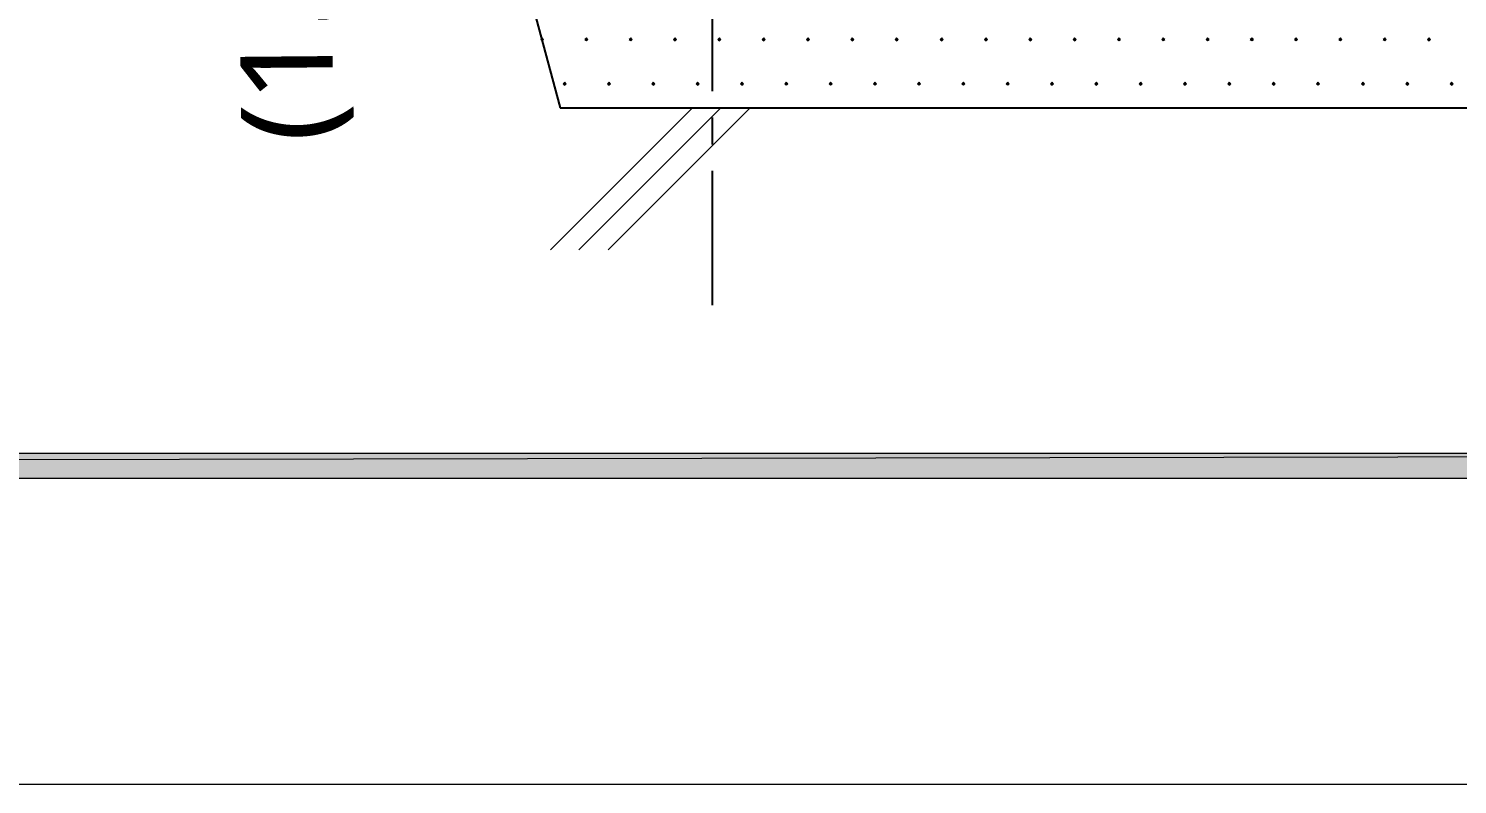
# Model space of a CAD drawing. Header units: millimetres. Extents: x 0 to 420, y 0 to 297.
# Drawn here: x 296.7 to 336.97, y 156.99 to 178.3 of the extents above; entities that cross this region are included whole.
import ezdxf
from ezdxf.enums import TextEntityAlignment as Align

# ---------------------------------------------------------------- set-up
doc = ezdxf.new("R2010")
doc.units = ezdxf.units.MM
doc.styles.add('kst32b', font='NotoSansJP-Variable.ttf')

msp = doc.modelspace()

# ---------------------------------------------------------------- hatches: boundary and pattern name
for points in [[(311.171, 178.033), (311.15, 178.012), (311.129, 177.99), (311.15, 177.969), (311.171, 177.948), (311.192, 177.969), (311.213, 177.99), (311.192, 178.012), (311.171, 178.033)], [(312.42, 178.033), (312.399, 178.012), (312.378, 177.99), (312.399, 177.969), (312.42, 177.948), (312.441, 177.969), (312.462, 177.99), (312.441, 178.012), (312.42, 178.033)], [(313.669, 178.033), (313.648, 178.012), (313.627, 177.99), (313.648, 177.969), (313.669, 177.948), (313.69, 177.969), (313.711, 177.99), (313.69, 178.012), (313.669, 178.033)], [(314.918, 178.033), (314.896, 178.012), (314.875, 177.99), (314.896, 177.969), (314.918, 177.948), (314.939, 177.969), (314.96, 177.99), (314.939, 178.012), (314.918, 178.033)], [(316.166, 178.033), (316.145, 178.012), (316.124, 177.99), (316.145, 177.969), (316.166, 177.948), (316.188, 177.969), (316.209, 177.99), (316.188, 178.012), (316.166, 178.033)], [(317.415, 178.033), (317.394, 178.012), (317.373, 177.99), (317.394, 177.969), (317.415, 177.948), (317.437, 177.969), (317.458, 177.99), (317.437, 178.012), (317.415, 178.033)], [(318.664, 178.033), (318.643, 178.012), (318.622, 177.99), (318.643, 177.969), (318.664, 177.948), (318.685, 177.969), (318.707, 177.99), (318.685, 178.012), (318.664, 178.033)], [(319.913, 178.033), (319.892, 178.012), (319.871, 177.99), (319.892, 177.969), (319.913, 177.948), (319.934, 177.969), (319.955, 177.99), (319.934, 178.012), (319.913, 178.033)], [(321.162, 178.033), (321.141, 178.012), (321.12, 177.99), (321.141, 177.969), (321.162, 177.948), (321.183, 177.969), (321.204, 177.99), (321.183, 178.012), (321.162, 178.033)], [(322.432, 178.033), (322.411, 178.012), (322.389, 177.99), (322.411, 177.969), (322.432, 177.948), (322.453, 177.969), (322.474, 177.99), (322.453, 178.012), (322.432, 178.033)], [(323.681, 178.033), (323.659, 178.012), (323.638, 177.99), (323.659, 177.969), (323.681, 177.948), (323.702, 177.969), (323.723, 177.99), (323.702, 178.012), (323.681, 178.033)], [(324.929, 178.033), (324.908, 178.012), (324.887, 177.99), (324.908, 177.969), (324.929, 177.948), (324.951, 177.969), (324.972, 177.99), (324.951, 178.012), (324.929, 178.033)], [(326.178, 178.033), (326.157, 178.012), (326.136, 177.99), (326.157, 177.969), (326.178, 177.948), (326.2, 177.969), (326.221, 177.99), (326.2, 178.012), (326.178, 178.033)], [(327.427, 178.033), (327.406, 178.012), (327.385, 177.99), (327.406, 177.969), (327.427, 177.948), (327.448, 177.969), (327.47, 177.99), (327.448, 178.012), (327.427, 178.033)], [(328.676, 178.033), (328.655, 178.012), (328.634, 177.99), (328.655, 177.969), (328.676, 177.948), (328.697, 177.969), (328.718, 177.99), (328.697, 178.012), (328.676, 178.033)], [(329.925, 178.033), (329.904, 178.012), (329.882, 177.99), (329.904, 177.969), (329.925, 177.948), (329.946, 177.969), (329.967, 177.99), (329.946, 178.012), (329.925, 178.033)], [(331.174, 178.033), (331.153, 178.012), (331.131, 177.99), (331.153, 177.969), (331.174, 177.948), (331.195, 177.969), (331.216, 177.99), (331.195, 178.012), (331.174, 178.033)], [(332.422, 178.033), (332.401, 178.012), (332.38, 177.99), (332.401, 177.969), (332.422, 177.948), (332.444, 177.969), (332.465, 177.99), (332.444, 178.012), (332.422, 178.033)], [(333.671, 178.033), (333.65, 178.012), (333.629, 177.99), (333.65, 177.969), (333.671, 177.948), (333.693, 177.969), (333.714, 177.99), (333.693, 178.012), (333.671, 178.033)], [(334.92, 178.033), (334.899, 178.012), (334.878, 177.99), (334.899, 177.969), (334.92, 177.948), (334.941, 177.969), (334.962, 177.99), (334.941, 178.012), (334.92, 178.033)], [(336.169, 178.033), (336.148, 178.012), (336.127, 177.99), (336.148, 177.969), (336.169, 177.948), (336.19, 177.969), (336.211, 177.99), (336.19, 178.012), (336.169, 178.033)], [(311.806, 176.784), (311.785, 176.763), (311.764, 176.742), (311.785, 176.721), (311.806, 176.699), (311.827, 176.721), (311.848, 176.742), (311.827, 176.763), (311.806, 176.784)], [(313.055, 176.784), (313.034, 176.763), (313.013, 176.742), (313.034, 176.721), (313.055, 176.699), (313.076, 176.721), (313.097, 176.742), (313.076, 176.763), (313.055, 176.784)], [(314.304, 176.784), (314.283, 176.763), (314.262, 176.742), (314.283, 176.721), (314.304, 176.699), (314.325, 176.721), (314.346, 176.742), (314.325, 176.763), (314.304, 176.784)], [(315.553, 176.784), (315.532, 176.763), (315.51, 176.742), (315.532, 176.721), (315.553, 176.699), (315.574, 176.721), (315.595, 176.742), (315.574, 176.763), (315.553, 176.784)], [(316.802, 176.784), (316.78, 176.763), (316.759, 176.742), (316.78, 176.721), (316.802, 176.699), (316.823, 176.721), (316.844, 176.742), (316.823, 176.763), (316.802, 176.784)], [(318.05, 176.784), (318.029, 176.763), (318.008, 176.742), (318.029, 176.721), (318.05, 176.699), (318.071, 176.721), (318.093, 176.742), (318.071, 176.763), (318.05, 176.784)], [(319.299, 176.784), (319.278, 176.763), (319.257, 176.742), (319.278, 176.721), (319.299, 176.699), (319.32, 176.721), (319.341, 176.742), (319.32, 176.763), (319.299, 176.784)], [(320.548, 176.784), (320.527, 176.763), (320.506, 176.742), (320.527, 176.721), (320.548, 176.699), (320.569, 176.721), (320.59, 176.742), (320.569, 176.763), (320.548, 176.784)], [(321.797, 176.784), (321.776, 176.763), (321.754, 176.742), (321.776, 176.721), (321.797, 176.699), (321.818, 176.721), (321.839, 176.742), (321.818, 176.763), (321.797, 176.784)], [(323.046, 176.784), (323.025, 176.763), (323.003, 176.742), (323.025, 176.721), (323.046, 176.699), (323.067, 176.721), (323.088, 176.742), (323.067, 176.763), (323.046, 176.784)], [(324.295, 176.784), (324.273, 176.763), (324.252, 176.742), (324.273, 176.721), (324.295, 176.699), (324.316, 176.721), (324.337, 176.742), (324.316, 176.763), (324.295, 176.784)], [(325.543, 176.784), (325.522, 176.763), (325.501, 176.742), (325.522, 176.721), (325.543, 176.699), (325.564, 176.721), (325.586, 176.742), (325.564, 176.763), (325.543, 176.784)], [(326.792, 176.784), (326.771, 176.763), (326.75, 176.742), (326.771, 176.721), (326.792, 176.699), (326.813, 176.721), (326.834, 176.742), (326.813, 176.763), (326.792, 176.784)], [(328.041, 176.784), (328.02, 176.763), (327.999, 176.742), (328.02, 176.721), (328.041, 176.699), (328.062, 176.721), (328.083, 176.742), (328.062, 176.763), (328.041, 176.784)], [(329.29, 176.784), (329.269, 176.763), (329.248, 176.742), (329.269, 176.721), (329.29, 176.699), (329.311, 176.721), (329.332, 176.742), (329.311, 176.763), (329.29, 176.784)], [(330.539, 176.784), (330.518, 176.763), (330.496, 176.742), (330.518, 176.721), (330.539, 176.699), (330.56, 176.721), (330.581, 176.742), (330.56, 176.763), (330.539, 176.784)], [(331.787, 176.784), (331.766, 176.763), (331.745, 176.742), (331.766, 176.721), (331.787, 176.699), (331.809, 176.721), (331.83, 176.742), (331.809, 176.763), (331.787, 176.784)], [(333.036, 176.784), (333.015, 176.763), (332.994, 176.742), (333.015, 176.721), (333.036, 176.699), (333.057, 176.721), (333.079, 176.742), (333.057, 176.763), (333.036, 176.784)], [(334.306, 176.784), (334.285, 176.763), (334.264, 176.742), (334.285, 176.721), (334.306, 176.699), (334.328, 176.721), (334.349, 176.742), (334.328, 176.763), (334.306, 176.784)], [(335.555, 176.784), (335.534, 176.763), (335.513, 176.742), (335.534, 176.721), (335.555, 176.699), (335.576, 176.721), (335.597, 176.742), (335.576, 176.763), (335.555, 176.784)], [(336.804, 176.784), (336.783, 176.763), (336.762, 176.742), (336.783, 176.721), (336.804, 176.699), (336.825, 176.721), (336.846, 176.742), (336.825, 176.763), (336.804, 176.784)]]:
    msp.add_hatch(color=7).paths.add_polyline_path(points)
h = msp.add_hatch(color=7)
h.paths.add_polyline_path([(394.166, 165.629), (394.166, 166.328), (26.183, 165.629), (394.166, 165.629)])
h.paths.add_polyline_path([(394.166, 166.328), (26.183, 165.629), (26.183, 166.328), (394.166, 166.328)])

# ---------------------------------------------------------------- linework, layer by layer
at = {"lineweight": 25}
for points in [[(310.176, 181.652), (311.679, 176.064)], [(315.976, 176.53), (315.976, 180.319)], [(311.679, 176.064), (349.462, 176.064)], [(315.976, 175.027), (315.976, 175.789)], [(315.976, 170.497), (315.976, 174.286)]]:
    msp.add_lwpolyline(points, dxfattribs=at)
at = {"lineweight": 0}
for points in [[(311.171, 178.033), (311.15, 178.012), (311.129, 177.99), (311.15, 177.969), (311.171, 177.948), (311.192, 177.969), (311.213, 177.99), (311.192, 178.012)], [(312.42, 178.033), (312.399, 178.012), (312.378, 177.99), (312.399, 177.969), (312.42, 177.948), (312.441, 177.969), (312.462, 177.99), (312.441, 178.012)], [(313.669, 178.033), (313.648, 178.012), (313.627, 177.99), (313.648, 177.969), (313.669, 177.948), (313.69, 177.969), (313.711, 177.99), (313.69, 178.012)], [(314.918, 178.033), (314.896, 178.012), (314.875, 177.99), (314.896, 177.969), (314.918, 177.948), (314.939, 177.969), (314.96, 177.99), (314.939, 178.012)], [(316.166, 178.033), (316.145, 178.012), (316.124, 177.99), (316.145, 177.969), (316.166, 177.948), (316.188, 177.969), (316.209, 177.99), (316.188, 178.012)], [(317.415, 178.033), (317.394, 178.012), (317.373, 177.99), (317.394, 177.969), (317.415, 177.948), (317.437, 177.969), (317.458, 177.99), (317.437, 178.012)], [(318.664, 178.033), (318.643, 178.012), (318.622, 177.99), (318.643, 177.969), (318.664, 177.948), (318.685, 177.969), (318.707, 177.99), (318.685, 178.012)], [(319.913, 178.033), (319.892, 178.012), (319.871, 177.99), (319.892, 177.969), (319.913, 177.948), (319.934, 177.969), (319.955, 177.99), (319.934, 178.012)], [(321.162, 178.033), (321.141, 178.012), (321.12, 177.99), (321.141, 177.969), (321.162, 177.948), (321.183, 177.969), (321.204, 177.99), (321.183, 178.012)], [(322.432, 178.033), (322.411, 178.012), (322.389, 177.99), (322.411, 177.969), (322.432, 177.948), (322.453, 177.969), (322.474, 177.99), (322.453, 178.012)], [(323.681, 178.033), (323.659, 178.012), (323.638, 177.99), (323.659, 177.969), (323.681, 177.948), (323.702, 177.969), (323.723, 177.99), (323.702, 178.012)], [(324.929, 178.033), (324.908, 178.012), (324.887, 177.99), (324.908, 177.969), (324.929, 177.948), (324.951, 177.969), (324.972, 177.99), (324.951, 178.012)], [(326.178, 178.033), (326.157, 178.012), (326.136, 177.99), (326.157, 177.969), (326.178, 177.948), (326.2, 177.969), (326.221, 177.99), (326.2, 178.012)], [(327.427, 178.033), (327.406, 178.012), (327.385, 177.99), (327.406, 177.969), (327.427, 177.948), (327.448, 177.969), (327.47, 177.99), (327.448, 178.012)], [(328.676, 178.033), (328.655, 178.012), (328.634, 177.99), (328.655, 177.969), (328.676, 177.948), (328.697, 177.969), (328.718, 177.99), (328.697, 178.012)], [(329.925, 178.033), (329.904, 178.012), (329.882, 177.99), (329.904, 177.969), (329.925, 177.948), (329.946, 177.969), (329.967, 177.99), (329.946, 178.012)], [(331.174, 178.033), (331.153, 178.012), (331.131, 177.99), (331.153, 177.969), (331.174, 177.948), (331.195, 177.969), (331.216, 177.99), (331.195, 178.012)], [(332.422, 178.033), (332.401, 178.012), (332.38, 177.99), (332.401, 177.969), (332.422, 177.948), (332.444, 177.969), (332.465, 177.99), (332.444, 178.012)], [(333.671, 178.033), (333.65, 178.012), (333.629, 177.99), (333.65, 177.969), (333.671, 177.948), (333.693, 177.969), (333.714, 177.99), (333.693, 178.012)], [(334.92, 178.033), (334.899, 178.012), (334.878, 177.99), (334.899, 177.969), (334.92, 177.948), (334.941, 177.969), (334.962, 177.99), (334.941, 178.012)], [(336.169, 178.033), (336.148, 178.012), (336.127, 177.99), (336.148, 177.969), (336.169, 177.948), (336.19, 177.969), (336.211, 177.99), (336.19, 178.012)], [(311.806, 176.784), (311.785, 176.763), (311.764, 176.742), (311.785, 176.721), (311.806, 176.699), (311.827, 176.721), (311.848, 176.742), (311.827, 176.763)], [(313.055, 176.784), (313.034, 176.763), (313.013, 176.742), (313.034, 176.721), (313.055, 176.699), (313.076, 176.721), (313.097, 176.742), (313.076, 176.763)], [(314.304, 176.784), (314.283, 176.763), (314.262, 176.742), (314.283, 176.721), (314.304, 176.699), (314.325, 176.721), (314.346, 176.742), (314.325, 176.763)], [(315.553, 176.784), (315.532, 176.763), (315.51, 176.742), (315.532, 176.721), (315.553, 176.699), (315.574, 176.721), (315.595, 176.742), (315.574, 176.763)], [(316.802, 176.784), (316.78, 176.763), (316.759, 176.742), (316.78, 176.721), (316.802, 176.699), (316.823, 176.721), (316.844, 176.742), (316.823, 176.763)], [(318.05, 176.784), (318.029, 176.763), (318.008, 176.742), (318.029, 176.721), (318.05, 176.699), (318.071, 176.721), (318.093, 176.742), (318.071, 176.763)], [(319.299, 176.784), (319.278, 176.763), (319.257, 176.742), (319.278, 176.721), (319.299, 176.699), (319.32, 176.721), (319.341, 176.742), (319.32, 176.763)], [(320.548, 176.784), (320.527, 176.763), (320.506, 176.742), (320.527, 176.721), (320.548, 176.699), (320.569, 176.721), (320.59, 176.742), (320.569, 176.763)], [(321.797, 176.784), (321.776, 176.763), (321.754, 176.742), (321.776, 176.721), (321.797, 176.699), (321.818, 176.721), (321.839, 176.742), (321.818, 176.763)], [(323.046, 176.784), (323.025, 176.763), (323.003, 176.742), (323.025, 176.721), (323.046, 176.699), (323.067, 176.721), (323.088, 176.742), (323.067, 176.763)], [(324.295, 176.784), (324.273, 176.763), (324.252, 176.742), (324.273, 176.721), (324.295, 176.699), (324.316, 176.721), (324.337, 176.742), (324.316, 176.763)], [(325.543, 176.784), (325.522, 176.763), (325.501, 176.742), (325.522, 176.721), (325.543, 176.699), (325.564, 176.721), (325.586, 176.742), (325.564, 176.763)], [(326.792, 176.784), (326.771, 176.763), (326.75, 176.742), (326.771, 176.721), (326.792, 176.699), (326.813, 176.721), (326.834, 176.742), (326.813, 176.763)], [(328.041, 176.784), (328.02, 176.763), (327.999, 176.742), (328.02, 176.721), (328.041, 176.699), (328.062, 176.721), (328.083, 176.742), (328.062, 176.763)], [(329.29, 176.784), (329.269, 176.763), (329.248, 176.742), (329.269, 176.721), (329.29, 176.699), (329.311, 176.721), (329.332, 176.742), (329.311, 176.763)], [(330.539, 176.784), (330.518, 176.763), (330.496, 176.742), (330.518, 176.721), (330.539, 176.699), (330.56, 176.721), (330.581, 176.742), (330.56, 176.763)], [(331.787, 176.784), (331.766, 176.763), (331.745, 176.742), (331.766, 176.721), (331.787, 176.699), (331.809, 176.721), (331.83, 176.742), (331.809, 176.763)], [(333.036, 176.784), (333.015, 176.763), (332.994, 176.742), (333.015, 176.721), (333.036, 176.699), (333.057, 176.721), (333.079, 176.742), (333.057, 176.763)], [(334.306, 176.784), (334.285, 176.763), (334.264, 176.742), (334.285, 176.721), (334.306, 176.699), (334.328, 176.721), (334.349, 176.742), (334.328, 176.763)], [(335.555, 176.784), (335.534, 176.763), (335.513, 176.742), (335.534, 176.721), (335.555, 176.699), (335.576, 176.721), (335.597, 176.742), (335.576, 176.763)], [(336.804, 176.784), (336.783, 176.763), (336.762, 176.742), (336.783, 176.721), (336.804, 176.699), (336.825, 176.721), (336.846, 176.742), (336.825, 176.763)], [(394.166, 165.629), (394.166, 166.328), (26.183, 165.629)], [(394.166, 166.328), (26.183, 165.629), (26.183, 166.328)]]:
    msp.add_lwpolyline(points, close=True, dxfattribs=at)
at = {"lineweight": 13}
for points in [[(315.404, 176.064), (311.404, 172.064)], [(316.209, 176.064), (312.208, 172.064)], [(317.034, 176.064), (313.034, 172.064)], [(394.166, 156.993), (26.183, 156.993)]]:
    msp.add_lwpolyline(points, dxfattribs=at)

# ---------------------------------------------------------------- texts
at = {"style": 'kst32b'}
msp.add_text('(15) (15)', height=2.5989, dxfattribs=at).set_placement((305.287, 175.112), (305.16, 188.912), align=Align.FIT)

doc.saveas('drawing.dxf')
